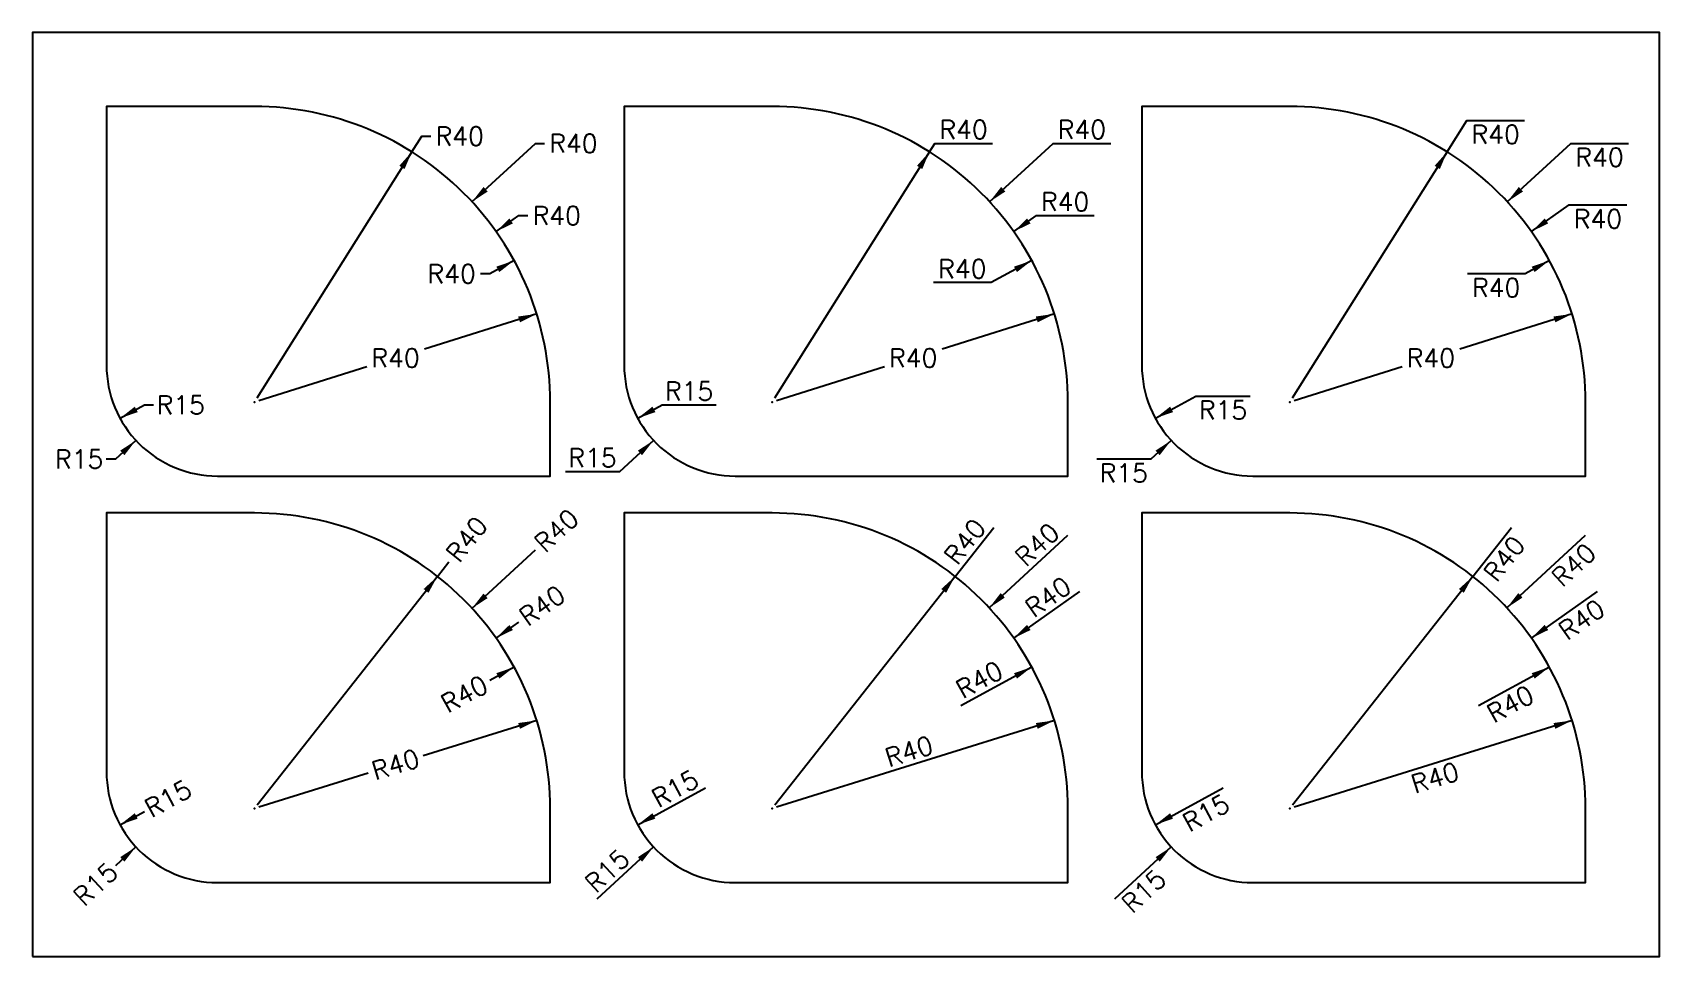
# Model space of a CAD drawing. Extents: x 0 to 220, y 0 to 125.
import ezdxf
from ezdxf.enums import TextEntityAlignment as Align

# ---------------------------------------------------------------- set-up
doc = ezdxf.new("R2010")
doc.units = 0
doc.layers.get('0').update_dxf_attribs({"linetype": 'CONTINUOUS'})
doc.styles.get("Standard").update_dxf_attribs({"font": 'SIMPLEX'})
doc.dimstyles.new('ABOVE', dxfattribs={"dimtxt": 2.5, "dimasz": 2.5, "dimexe": 1.25, "dimexo": 0.625, "dimtad": 1, "dimzin": 0, "dimcen": 2.5, "dimazin": 3, "dimtfac": 1, "dimtmove": 0, "dimatfit": 3})
doc.dimstyles.new('BELOW', dxfattribs={"dimtxt": 2.5, "dimasz": 2.5, "dimexe": 1.25, "dimexo": 0.625, "dimtad": 4, "dimzin": 0, "dimcen": 2.5, "dimazin": 3, "dimtfac": 1, "dimtmove": 0, "dimatfit": 3})
doc.dimstyles.new('BREAK', dxfattribs={"dimtxt": 2.5, "dimasz": 2.5, "dimexe": 1.25, "dimexo": 0.625, "dimtad": 0, "dimzin": 0, "dimcen": 2.5, "dimazin": 3, "dimtfac": 1, "dimtmove": 0, "dimatfit": 3})
doc.dimstyles.new('HORZ-ABOVE', dxfattribs={"dimtxt": 2.5, "dimasz": 2.5, "dimexe": 1.25, "dimexo": 0.625, "dimtad": 1, "dimtih": 1, "dimtoh": 1, "dimzin": 0, "dimcen": 2.5, "dimazin": 3, "dimtfac": 1, "dimtmove": 0, "dimatfit": 3})
doc.dimstyles.new('HORZ-BELOW', dxfattribs={"dimtxt": 2.5, "dimasz": 2.5, "dimexe": 1.25, "dimexo": 0.625, "dimtad": 4, "dimtih": 1, "dimtoh": 1, "dimzin": 0, "dimcen": 2.5, "dimazin": 3, "dimtfac": 1, "dimtmove": 0, "dimatfit": 3})
doc.dimstyles.new('HORZ-BREAK', dxfattribs={"dimtxt": 2.5, "dimasz": 2.5, "dimexe": 1.25, "dimexo": 0.625, "dimtad": 0, "dimtih": 1, "dimtoh": 1, "dimzin": 0, "dimcen": 2.5, "dimazin": 3, "dimtfac": 1, "dimtmove": 0, "dimatfit": 3})

# ---------------------------------------------------------------- blocks, each defined once
blk = doc.blocks.new('*D1')
blk.add_line((13.977945, 14.825795), (11.222432, 12.282245))
blk.add_solid([(11.85832, 13.436263), (12.423553, 12.823927), (13.977945, 14.825795)])
blk.add_text('R15', height=2.5, rotation=42.709388).set_placement((8.531214, 9.798044), align=Align.MIDDLE_CENTER)
blk = doc.blocks.new('*D2')
blk.add_line((11.831562, 17.817217), (15.123672, 19.612911))
blk.add_solid([(14.225823, 18.648557), (13.82678, 19.380136), (11.831562, 17.817217)])
blk.add_text('R15', height=2.5, rotation=28.610439).set_placement((18.338965, 21.366706), align=Align.MIDDLE_CENTER)
blk = doc.blocks.new('*D3')
blk.add_line((65.115833, 39.15409), (61.823724, 37.358395))
blk.add_solid([(62.721572, 38.32275), (63.120615, 37.59117), (65.115833, 39.15409)])
blk.add_text('R40', height=2.5, rotation=28.610441).set_placement((58.39993, 35.490873), align=Align.MIDDLE_CENTER)
blk = doc.blocks.new('*D4')
blk.add_line((62.678724, 43.067335), (65.742354, 45.229896))
blk.add_solid([(64.961428, 44.168639), (64.480859, 44.849446), (62.678724, 43.067335)])
blk.add_text('R40', height=2.5, rotation=35.217583).set_placement((68.928529, 47.47896), align=Align.MIDDLE_CENTER)
blk = doc.blocks.new('*D5')
blk.add_line((59.421813, 47.099039), (68, 55))
blk.add_solid([(61.542957, 48.486251), (60.978394, 49.099205), (59.421813, 47.099039)])
blk.add_text('R40', height=2.5, rotation=42.646701).set_placement((70.868626, 57.642155), align=Align.MIDDLE_CENTER)
blk = doc.blocks.new('*D6')
for p, q in [((68.18, 31.93), (52.81, 27.13)), ((68.18, 31.93), (68.18, 31.93)), ((45.37, 24.8), (30.6, 20.19))]:
    blk.add_line(p, q)
blk.add_point((30, 20))
blk.add_solid([(65.67, 31.58), (65.92, 30.79), (68.18, 31.93)])
blk.add_text('R40', height=2.5, rotation=17.354).set_placement((49.09, 25.97), align=Align.MIDDLE_CENTER)
blk = doc.blocks.new('*D7')
for q in [(56.3, 53.38), (30.39, 20.49)]:
    blk.add_line((54.75, 51.42), q)
blk.add_point((30, 20))
blk.add_solid([(52.88, 49.71), (53.54, 49.2), (54.75, 51.42)])
blk.add_text('R40', height=2.5, rotation=51.7662).set_placement((58.72, 56.45), align=Align.MIDDLE_CENTER)
blk = doc.blocks.new('*D8')
blk.add_line((83.977945, 14.825795), (76.299249, 7.737769))
blk.add_solid([(81.85832, 13.436263), (82.423553, 12.823927), (83.977945, 14.825795)])
blk.add_text('R15', height=2.5, rotation=42.709388).set_placement((77.718691, 11.599726), align=Align.MIDDLE_CENTER)
blk = doc.blocks.new('*D9')
blk.add_line((81.831562, 17.817217), (91.005573, 22.821218))
blk.add_solid([(84.225823, 18.648557), (83.82678, 19.380136), (81.831562, 17.817217)])
blk.add_text('R15', height=2.5, rotation=28.610439).set_placement((86.892433, 22.713478), align=Align.MIDDLE_CENTER)
blk = doc.blocks.new('*D10')
blk.add_line((135.115833, 39.15409), (125.524822, 33.922633))
blk.add_solid([(132.721572, 38.32275), (133.120615, 37.59117), (135.115833, 39.15409)])
blk.add_text('R40', height=2.5, rotation=28.610441).set_placement((128.050768, 37.43621), align=Align.MIDDLE_CENTER)
blk = doc.blocks.new('*D11')
blk.add_line((132.678724, 43.067335), (141.604099, 49.367597))
blk.add_solid([(134.961428, 44.168639), (134.480859, 44.849446), (132.678724, 43.067335)])
blk.add_text('R40', height=2.5, rotation=35.217583).set_placement((137.336643, 48.650348), align=Align.MIDDLE_CENTER)
blk = doc.blocks.new('*D12')
blk.add_line((129.363986, 47.161688), (140, 57))
blk.add_solid([(131.482169, 48.553418), (130.916301, 49.165168), (129.363986, 47.161688)])
blk.add_text('R40', height=2.5, rotation=42.768824).set_placement((135.863808, 55.728173), align=Align.MIDDLE_CENTER)
blk = doc.blocks.new('*D13')
for q in [(100.6, 20.19), (138.18, 31.93)]:
    blk.add_line((138.18, 31.93), q)
blk.add_point((100, 20))
blk.add_solid([(135.67, 31.58), (135.92, 30.79), (138.18, 31.93)])
blk.add_text('R40', height=2.5, rotation=17.354).set_placement((118.53, 27.76), align=Align.MIDDLE_CENTER)
blk = doc.blocks.new('*D14')
for q in [(129.97, 58.04), (100.39, 20.49)]:
    blk.add_line((124.75, 51.42), q)
blk.add_point((100, 20))
blk.add_solid([(122.88, 49.71), (123.54, 49.2), (124.75, 51.42)])
blk.add_text('R40', height=2.5, rotation=51.7662).set_placement((126.08, 56.13), align=Align.MIDDLE_CENTER)
blk = doc.blocks.new('*D15')
blk.add_line((153.977945, 14.825795), (146.299249, 7.737769))
blk.add_solid([(151.85832, 13.436263), (152.423553, 12.823927), (153.977945, 14.825795)])
blk.add_text('R15', height=2.5, rotation=42.709388).set_placement((150.262242, 8.844213), align=Align.MIDDLE_CENTER)
blk = doc.blocks.new('*D16')
blk.add_line((151.831562, 17.817217), (161.005573, 22.821218))
blk.add_solid([(154.225823, 18.648557), (153.82678, 19.380136), (151.831562, 17.817217)])
blk.add_text('R15', height=2.5, rotation=28.610439).set_placement((158.688127, 19.421369), align=Align.MIDDLE_CENTER)
blk = doc.blocks.new('*D17')
blk.add_line((205.115833, 39.15409), (195.524822, 33.922633))
blk.add_solid([(202.721572, 38.32275), (203.120615, 37.59117), (205.115833, 39.15409)])
blk.add_text('R40', height=2.5, rotation=28.610441).set_placement((199.846462, 34.144101), align=Align.MIDDLE_CENTER)
blk = doc.blocks.new('*D18')
blk.add_line((202.678724, 43.067335), (211.604099, 49.367597))
blk.add_solid([(204.961428, 44.168639), (204.480859, 44.849446), (202.678724, 43.067335)])
blk.add_text('R40', height=2.5, rotation=35.217583).set_placement((209.499205, 45.586719), align=Align.MIDDLE_CENTER)
blk = doc.blocks.new('*D19')
blk.add_line((199.363986, 47.161688), (210, 57))
blk.add_solid([(201.482169, 48.553418), (200.916301, 49.165168), (199.363986, 47.161688)])
blk.add_text('R40', height=2.5, rotation=42.768824).set_placement((208.410216, 52.9753), align=Align.MIDDLE_CENTER)
blk = doc.blocks.new('*D20')
for q in [(170.6, 20.19), (208.18, 31.93)]:
    blk.add_line((208.18, 31.93), q)
blk.add_point((170, 20))
blk.add_solid([(205.67, 31.58), (205.92, 30.79), (208.18, 31.93)])
blk.add_text('R40', height=2.5, rotation=17.354).set_placement((189.65, 24.18), align=Align.MIDDLE_CENTER)
blk = doc.blocks.new('*D21')
for q in [(199.97, 58.04), (170.39, 20.49)]:
    blk.add_line((194.75, 51.42), q)
blk.add_point((170, 20))
blk.add_solid([(192.88, 49.71), (193.54, 49.2), (194.75, 51.42)])
blk.add_text('R40', height=2.5, rotation=51.7662).set_placement((199.03, 53.81), align=Align.MIDDLE_CENTER)
blk = doc.blocks.new('*D22')
blk.add_lwpolyline([(13.977945, 69.825795), (11.222432, 67.282245), (9.972432, 67.282245)])
blk.add_solid([(11.85832, 68.436263), (12.423553, 67.823927), (13.977945, 69.825795)])
blk.add_text('R15', height=2.5).set_placement((6.309932, 67.282245), align=Align.MIDDLE_CENTER)
blk = doc.blocks.new('*D23')
blk.add_lwpolyline([(11.831562, 72.817217), (15.123672, 74.612911), (16.373672, 74.612911)])
blk.add_solid([(14.225823, 73.648557), (13.82678, 74.380136), (11.831562, 72.817217)])
blk.add_text('R15', height=2.5).set_placement((20.036171, 74.612911), align=Align.MIDDLE_CENTER)
blk = doc.blocks.new('*D24')
blk.add_lwpolyline([(65.115833, 94.15409), (61.823724, 92.358395), (60.573724, 92.358395)])
blk.add_solid([(62.721572, 93.32275), (63.120615, 92.59117), (65.115833, 94.15409)])
blk.add_text('R40', height=2.5).set_placement((56.673724, 92.358395), align=Align.MIDDLE_CENTER)
blk = doc.blocks.new('*D25')
blk.add_lwpolyline([(62.678724, 98.067335), (65.742354, 100.229896), (66.992354, 100.229896)])
blk.add_solid([(64.961428, 99.168639), (64.480859, 99.849446), (62.678724, 98.067335)])
blk.add_text('R40', height=2.5).set_placement((70.892354, 100.229896), align=Align.MIDDLE_CENTER)
blk = doc.blocks.new('*D26')
blk.add_lwpolyline([(59.421813, 102.099039), (68, 110), (69.25, 110)])
blk.add_solid([(61.542957, 103.486251), (60.978394, 104.099205), (59.421813, 102.099039)])
blk.add_text('R40', height=2.5).set_placement((73.15, 110), align=Align.MIDDLE_CENTER)
blk = doc.blocks.new('*D27')
for p, q in [((68.18, 86.93), (52.99, 82.18)), ((68.18, 86.93), (68.18, 86.93)), ((45.19, 79.75), (30.6, 75.19))]:
    blk.add_line(p, q)
blk.add_point((30, 75))
blk.add_solid([(65.67, 86.58), (65.92, 85.79), (68.18, 86.93)])
blk.add_text('R40', height=2.5).set_placement((49.09, 80.97), align=Align.MIDDLE_CENTER)
blk = doc.blocks.new('*D28')
blk.add_line((51.29, 108.87), (30.33, 75.53))
blk.add_lwpolyline([(51.29, 108.87), (52.62, 110.98), (53.87, 110.98)])
blk.add_point((30, 75))
blk.add_solid([(49.6, 106.97), (50.31, 106.53), (51.29, 108.87)])
blk.add_text('R40', height=2.5).set_placement((57.77, 110.98), align=Align.MIDDLE_CENTER)
blk = doc.blocks.new('*D29')
blk.add_lwpolyline([(83.977945, 69.825795), (79.385423, 65.586545), (72.060424, 65.586545)])
blk.add_solid([(81.85832, 68.436263), (82.423553, 67.823927), (83.977945, 69.825795)])
blk.add_text('R15', height=2.5).set_placement((75.722923, 67.461545), align=Align.MIDDLE_CENTER)
blk = doc.blocks.new('*D30')
blk.add_lwpolyline([(81.831562, 72.817217), (85.123672, 74.612911), (92.448671, 74.612911)])
blk.add_solid([(84.225823, 73.648557), (83.82678, 74.380136), (81.831562, 72.817217)])
blk.add_text('R15', height=2.5).set_placement((88.786171, 76.487911), align=Align.MIDDLE_CENTER)
blk = doc.blocks.new('*D31')
blk.add_lwpolyline([(135.115833, 94.15409), (129.628984, 91.161266), (121.828984, 91.161266)])
blk.add_solid([(132.721572, 93.32275), (133.120615, 92.59117), (135.115833, 94.15409)])
blk.add_text('R40', height=2.5).set_placement((125.728984, 93.036266), align=Align.MIDDLE_CENTER)
blk = doc.blocks.new('*D32')
blk.add_lwpolyline([(132.678724, 98.067335), (135.742354, 100.229896), (143.542354, 100.229896)])
blk.add_solid([(134.961428, 99.168639), (134.480859, 99.849446), (132.678724, 98.067335)])
blk.add_text('R40', height=2.5).set_placement((139.642354, 102.104896), align=Align.MIDDLE_CENTER)
blk = doc.blocks.new('*D33')
blk.add_lwpolyline([(129.421813, 102.099039), (138, 110), (145.8, 110)])
blk.add_solid([(131.542957, 103.486251), (130.978394, 104.099205), (129.421813, 102.099039)])
blk.add_text('R40', height=2.5).set_placement((141.9, 111.875), align=Align.MIDDLE_CENTER)
blk = doc.blocks.new('*D34')
for p, q in [((138.18, 86.93), (122.99, 82.18)), ((138.18, 86.93), (138.18, 86.93)), ((115.19, 79.75), (100.6, 75.19))]:
    blk.add_line(p, q)
blk.add_point((100, 75))
blk.add_solid([(135.67, 86.58), (135.92, 85.79), (138.18, 86.93)])
blk.add_text('R40', height=2.5).set_placement((119.09, 80.97), align=Align.MIDDLE_CENTER)
blk = doc.blocks.new('*D35')
blk.add_line((121.29, 108.87), (100.33, 75.53))
blk.add_lwpolyline([(121.29, 108.87), (122, 110), (129.8, 110)])
blk.add_point((100, 75))
blk.add_solid([(119.6, 106.97), (120.31, 106.53), (121.29, 108.87)])
blk.add_text('R40', height=2.5).set_placement((125.9, 111.88), align=Align.MIDDLE_CENTER)
blk = doc.blocks.new('*D36')
blk.add_lwpolyline([(153.977945, 69.825795), (151.222432, 67.282245), (143.897432, 67.282245)])
blk.add_solid([(151.85832, 68.436263), (152.423553, 67.823927), (153.977945, 69.825795)])
blk.add_text('R15', height=2.5).set_placement((147.559932, 65.407245), align=Align.MIDDLE_CENTER)
blk = doc.blocks.new('*D37')
blk.add_lwpolyline([(151.831562, 72.817217), (157.318411, 75.810041), (164.643411, 75.810041)])
blk.add_solid([(154.225823, 73.648557), (153.82678, 74.380136), (151.831562, 72.817217)])
blk.add_text('R15', height=2.5).set_placement((160.980911, 73.935041), align=Align.MIDDLE_CENTER)
blk = doc.blocks.new('*D38')
blk.add_lwpolyline([(205.115833, 94.15409), (201.823724, 92.358395), (194.023723, 92.358395)])
blk.add_solid([(202.721572, 93.32275), (203.120615, 92.59117), (205.115833, 94.15409)])
blk.add_text('R40', height=2.5).set_placement((197.923724, 90.483395), align=Align.MIDDLE_CENTER)
blk = doc.blocks.new('*D39')
blk.add_lwpolyline([(202.678724, 98.067335), (207.784774, 101.671604), (215.584774, 101.671604)])
blk.add_solid([(204.961428, 99.168639), (204.480859, 99.849446), (202.678724, 98.067335)])
blk.add_text('R40', height=2.5).set_placement((211.684774, 99.796604), align=Align.MIDDLE_CENTER)
blk = doc.blocks.new('*D40')
blk.add_lwpolyline([(199.421813, 102.099039), (208, 110), (215.8, 110)])
blk.add_solid([(201.542957, 103.486251), (200.978394, 104.099205), (199.421813, 102.099039)])
blk.add_text('R40', height=2.5).set_placement((211.9, 108.125), align=Align.MIDDLE_CENTER)
blk = doc.blocks.new('*D41')
for p, q in [((208.18, 86.93), (192.99, 82.18)), ((208.18, 86.93), (208.18, 86.93)), ((185.19, 79.75), (170.6, 75.19))]:
    blk.add_line(p, q)
blk.add_point((170, 75))
blk.add_solid([(205.67, 86.58), (205.92, 85.79), (208.18, 86.93)])
blk.add_text('R40', height=2.5).set_placement((189.09, 80.97), align=Align.MIDDLE_CENTER)
blk = doc.blocks.new('*D42')
blk.add_line((191.29, 108.87), (170.33, 75.53))
blk.add_lwpolyline([(191.29, 108.87), (193.95, 113.1), (201.75, 113.1)])
blk.add_point((170, 75))
blk.add_solid([(189.6, 106.97), (190.31, 106.53), (191.29, 108.87)])
blk.add_text('R40', height=2.5).set_placement((197.85, 111.22), align=Align.MIDDLE_CENTER)

msp = doc.modelspace()

# ---------------------------------------------------------------- linework, layer by layer
msp.add_lwpolyline([(0, 0), (220, 0), (220, 125), (0, 125)], close=True)
for points in [[(30, 115), (10, 115), (10, 80, 0.414214), (25, 65), (70, 65), (70, 75, 0.414214)], [(100, 115), (80, 115), (80, 80, 0.414214), (95, 65), (140, 65), (140, 75, 0.414214)], [(170, 115), (150, 115), (150, 80, 0.414214), (165, 65), (210, 65), (210, 75, 0.414214)], [(30, 60), (10, 60), (10, 25, 0.414214), (25, 10), (70, 10), (70, 20, 0.414214)], [(100, 60), (80, 60), (80, 25, 0.414214), (95, 10), (140, 10), (140, 20, 0.414214)], [(170, 60), (150, 60), (150, 25, 0.414214), (165, 10), (210, 10), (210, 20, 0.414214)]]:
    msp.add_lwpolyline(points, format="xyb", close=True)

# ---------------------------------------------------------------- dimensions: what is measured, and where the dimension line sits
for center, mpoint, dimstyle, picture, middle in [((30, 75), (51.287, 108.865), 'HORZ-BREAK', '*D28', (57.767, 110.982)), ((100, 75), (129.422, 102.099), 'HORZ-ABOVE', '*D33', (141.9, 111.875)), ((100, 75), (121.287, 108.865), 'HORZ-ABOVE', '*D35', (125.9, 111.875)), ((170, 75), (191.287, 108.865), 'HORZ-BELOW', '*D42', (197.848, 111.224)), ((30, 75), (59.422, 102.099), 'HORZ-BREAK', '*D26', (73.15, 110)), ((170, 75), (199.422, 102.099), 'HORZ-BELOW', '*D40', (211.9, 108.125)), ((30, 75), (62.679, 98.067), 'HORZ-BREAK', '*D25', (70.892, 100.23)), ((100, 75), (132.679, 98.067), 'HORZ-ABOVE', '*D32', (139.642, 102.105)), ((170, 75), (202.679, 98.067), 'HORZ-BELOW', '*D39', (211.685, 99.797)), ((30, 75), (65.116, 94.154), 'HORZ-BREAK', '*D24', (56.674, 92.358)), ((100, 75), (135.116, 94.154), 'HORZ-ABOVE', '*D31', (125.729, 93.036)), ((170, 75), (205.116, 94.154), 'HORZ-BELOW', '*D38', (197.924, 90.483)), ((30, 75), (68.179, 86.931), 'HORZ-BREAK', '*D27', (49.09, 80.966)), ((100, 75), (138.179, 86.931), 'HORZ-ABOVE', '*D34', (119.09, 80.966)), ((170, 75), (208.179, 86.931), 'HORZ-BELOW', '*D41', (189.09, 80.966)), ((25, 80), (13.978, 69.826), 'HORZ-BREAK', '*D22', (6.31, 67.282)), ((25, 80), (11.832, 72.817), 'HORZ-BREAK', '*D23', (20.036, 74.613)), ((95, 80), (83.978, 69.826), 'HORZ-ABOVE', '*D29', (75.723, 67.462)), ((95, 80), (81.832, 72.817), 'HORZ-ABOVE', '*D30', (88.786, 76.488)), ((165, 80), (153.978, 69.826), 'HORZ-BELOW', '*D36', (147.56, 65.407)), ((165, 80), (151.832, 72.817), 'HORZ-BELOW', '*D37', (160.981, 73.935)), ((30, 20), (59.422, 47.099), 'BREAK', '*D5', (70.869, 57.642)), ((30, 20), (54.755, 51.42), 'BREAK', '*D7', (58.716, 56.447)), ((100, 20), (124.755, 51.42), 'ABOVE', '*D14', (126.082, 56.134)), ((100, 20), (129.364, 47.162), 'ABOVE', '*D12', (135.864, 55.728)), ((170, 20), (194.755, 51.42), 'BELOW', '*D21', (199.028, 53.814)), ((170, 20), (199.364, 47.162), 'BELOW', '*D19', (208.41, 52.975)), ((100, 20), (132.679, 43.067), 'ABOVE', '*D11', (137.337, 48.65)), ((30, 20), (62.679, 43.067), 'BREAK', '*D4', (68.929, 47.479)), ((170, 20), (202.679, 43.067), 'BELOW', '*D18', (209.499, 45.587)), ((100, 20), (135.116, 39.154), 'ABOVE', '*D10', (128.051, 37.436)), ((30, 20), (65.116, 39.154), 'BREAK', '*D3', (58.4, 35.491)), ((170, 20), (205.116, 39.154), 'BELOW', '*D17', (199.846, 34.144)), ((30, 20), (68.179, 31.931), 'BREAK', '*D6', (49.09, 25.966)), ((100, 20), (138.179, 31.931), 'ABOVE', '*D13', (118.53, 27.755)), ((170, 20), (208.179, 31.931), 'BELOW', '*D20', (189.649, 24.176)), ((25, 25), (13.978, 14.826), 'BREAK', '*D1', (8.531, 9.798)), ((25, 25), (11.832, 17.817), 'BREAK', '*D2', (18.339, 21.367)), ((95, 25), (83.978, 14.826), 'ABOVE', '*D8', (77.719, 11.6)), ((95, 25), (81.832, 17.817), 'ABOVE', '*D9', (86.892, 22.713)), ((165, 25), (153.978, 14.826), 'BELOW', '*D15', (150.262, 8.844)), ((165, 25), (151.832, 17.817), 'BELOW', '*D16', (158.688, 19.421))]:
    dim = msp.add_radius_dim(center=center, mpoint=mpoint, dimstyle=dimstyle)
    dim.commit()
    dim.dimension.update_dxf_attribs({"geometry": picture, "text_midpoint": middle})

doc.saveas('drawing.dxf')
